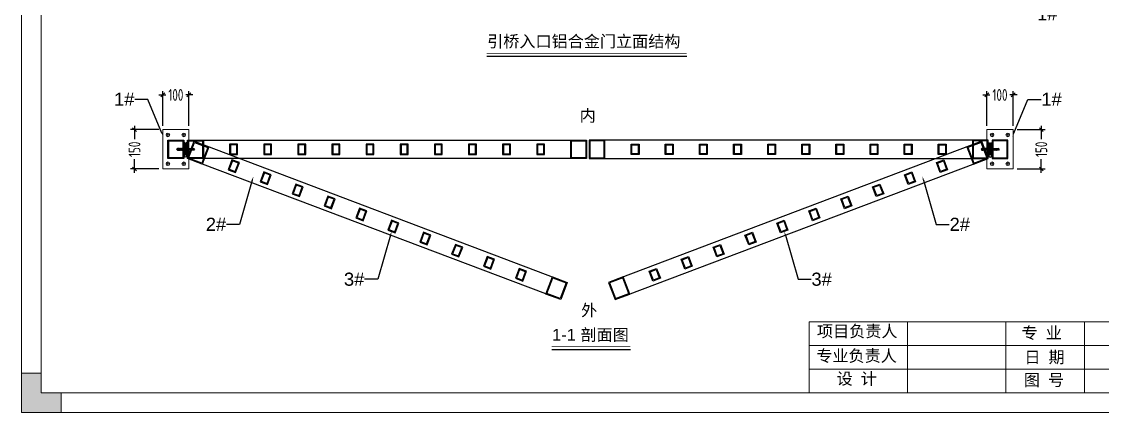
# Model space of a CAD drawing. Header units: millimetres. Extents: x 4 to 2106212, y -117026 to 198097.
# Drawn here: x 2099912 to 2104029, y 185614 to 187104 of the extents above; entities that cross this region are included whole.
import ezdxf
from ezdxf import colors
from ezdxf.entities.mleader import LeaderData, LeaderLine
from ezdxf.math import Vec2, Vec3

# ---------------------------------------------------------------- set-up
doc = ezdxf.new("R2010")
doc.units = ezdxf.units.MM
for name, color, linetype in [('00打印图框', 255, 'Continuous'), ('STEEL', 34, 'Continuous'), ('方管', 100, 'Continuous'), ('标注', 9, 'Continuous'), ('铝通', 4, 'Continuous')]:
    doc.layers.add(name, color=color, linetype=linetype)
for name, color, linetype, lineweight in [('加强板', 140, 'Continuous', 18), ('图框', 7, 'Continuous', 13), ('文本', 3, 'Continuous', 13)]:
    doc.layers.add(name, color=color, linetype=linetype, lineweight=lineweight)
doc.styles.add('Arial', font='arial.ttf')
doc.styles.add('hztxt', font='ros1.shx', dxfattribs={"width": 0.8, "bigfont": 'hztxt.shx'})
doc.styles.get("Standard").update_dxf_attribs({"font": 'arial.ttf'})
doc.dimstyles.new('DIM-15', dxfattribs={"dimscale": 15, "dimtxt": 3, "dimasz": 1, "dimexe": 1, "dimexo": 1, "dimgap": 0.5, "dimtad": 0, "dimdec": 1, "dimrnd": 0.0005, "dimzin": 9, "dimdsep": 46, "dimtxsty": 'hztxt', "dimblk": 'OBLIQUE', "dimcen": 0, "dimdle": 1, "dimclrd": 9, "dimclre": 9, "dimclrt": 2, "dimazin": 2, "dimtfac": 1, "dimtdec": 1, "dimtix": 1, "dimtofl": 0, "dimtmove": 2, "dimatfit": 3, "dimfxl": 1, "dimarcsym": 2})

# ---------------------------------------------------------------- blocks, each defined once
blk = doc.blocks.new('ST6.3x25')
at = {"color": 2, "ltscale": 0.5}
for p, q in [((643664243.9, 352613823.5), (643664261.9, 352613823.5)), ((643664243.9, 352613823.5), (643664243.9, 352613822.4)), ((643664243.9, 352613822.4), (643664261.9, 352613822.4)), ((643664243.9, 352613822.4), (643664249.8, 352613818.6)), ((643664257.4, 352613817.7), (643664248.4, 352613815.8)), ((643664248.4, 352613815.8), (643664249.8, 352613815.5)), ((643664257.4, 352613813.9), (643664248.4, 352613812)), ((643664248.4, 352613812), (643664249.8, 352613811.7)), ((643664257.4, 352613810.1), (643664248.4, 352613808.2)), ((643664248.4, 352613808.2), (643664249.8, 352613807.9)), ((643664257.4, 352613806.3), (643664248.4, 352613804.4)), ((643664248.4, 352613804.4), (643664249.8, 352613804.1)), ((643664257.4, 352613802.4), (643664248.4, 352613800.5)), ((643664248.4, 352613800.5), (643664249.8, 352613800.2)), ((643664257.4, 352613799.8), (643664248.4, 352613797.9)), ((643664248.4, 352613797.9), (643664249.8, 352613797.6)), ((643664249.8, 352613818.6), (643664256.1, 352613818.6)), ((643664249.8, 352613818.6), (643664249.8, 352613817.3)), ((643664249.8, 352613815.5), (643664249.8, 352613813.8)), ((643664249.8, 352613811.7), (643664249.8, 352613809.9)), ((643664249.8, 352613807.9), (643664249.8, 352613806.1)), ((643664249.8, 352613804.1), (643664249.8, 352613802.3)), ((643664249.8, 352613800.2), (643664249.8, 352613798.5)), ((643664249.8, 352613797.6), (643664249.8, 352613793.1)), ((643664249.8, 352613793.1), (643664253.9, 352613797.3)), ((643664252.9, 352613790.1), (643664249.8, 352613793.1)), ((643664254.8, 352613815.3), (643664251.4, 352613814.5)), ((643664254.8, 352613811.4), (643664251.4, 352613810.7)), ((643664254.8, 352613807.6), (643664251.4, 352613806.9)), ((643664254.8, 352613803.8), (643664251.4, 352613803.1)), ((643664254.8, 352613800), (643664251.4, 352613799.2)), ((643664251.6, 352613823.5), (643664251.6, 352613822.4)), ((643664252.9, 352613790.1), (643664256.1, 352613793.1)), ((643664253.6, 352613791), (643664254.9, 352613796.6)), ((643664254.3, 352613823.5), (643664254.3, 352613822.4)), ((643664261.9, 352613822.4), (643664256.1, 352613818.6)), ((643664256.1, 352613818), (643664256.1, 352613818.5)), ((643664256.1, 352613818), (643664257.4, 352613817.7)), ((643664256.1, 352613814.2), (643664256.1, 352613815.5)), ((643664256.1, 352613814.2), (643664257.4, 352613813.9)), ((643664256.1, 352613810.4), (643664256.1, 352613811.7)), ((643664256.1, 352613810.4), (643664257.4, 352613810.1)), ((643664256.1, 352613806.6), (643664256.1, 352613807.9)), ((643664256.1, 352613806.6), (643664257.4, 352613806.3)), ((643664256.1, 352613802.7), (643664256.1, 352613804.1)), ((643664256.1, 352613802.7), (643664257.4, 352613802.4)), ((643664256.1, 352613800.1), (643664256.1, 352613801.4)), ((643664256.1, 352613800.1), (643664257.4, 352613799.8)), ((643664256.1, 352613793.1), (643664256.1, 352613798.3)), ((643664261.9, 352613823.5), (643664261.9, 352613822.4))]:
    blk.add_line(p, q, dxfattribs=at)
blk.add_arc((643664254.3, 352613796.7), 0.675, 346.9335, 129.6111, dxfattribs=at)
blk = doc.blocks.new('HY')
at = {"layer": 'STEEL'}
h = blk.add_hatch(color=3, dxfattribs=at)
h.dxf.hatch_style = 1
h.paths.add_polyline_path([(643664339.7, 352613732.6), (643664319, 352613732.6), (643664323.7, 352613729.6), (643664335.1, 352613729.6, -0.298217)])
h.paths.add_polyline_path([(643664319, 352613732.6), (643664310.3, 352613732.6), (643664305.7, 352613729.6), (643664323.7, 352613729.6)])
h.paths.add_polyline_path([(643664310.3, 352613732.6), (643664289.7, 352613732.6), (643664289.7, 352613729.6), (643664305.7, 352613729.6)])
h.paths.add_polyline_path([(643664305.7, 352613725.6), (643664289.7, 352613725.6), (643664289.7, 352613722.6), (643664310.3, 352613722.6)])
h.paths.add_polyline_path([(643664323.7, 352613725.6), (643664305.7, 352613725.6), (643664310.3, 352613722.6), (643664319, 352613722.6)])
h.paths.add_polyline_path([(643664335.1, 352613725.6), (643664323.7, 352613725.6), (643664319, 352613722.6), (643664339.7, 352613722.6, -0.298217)])
at = {"layer": 'STEEL', "color": 3}
for points in [[(643664339.7, 352613732.6), (643664289.7, 352613732.6), (643664289.7, 352613729.6), (643664335.1, 352613729.6)], [(643664335.1, 352613725.6), (643664289.7, 352613725.6), (643664289.7, 352613722.6), (643664339.7, 352613722.6)]]:
    blk.add_lwpolyline(points, dxfattribs=at)
blk.add_circle((643664339.7, 352613727.6), 5, dxfattribs=at)
at = {"xscale": -1, "rotation": 180}
blk.add_blockref('ST6.3x25', (61.8, 705227552), dxfattribs=at)
blk.add_blockref('ST6.3x25', (61.8, -96.8))
blk = doc.blocks.new('_Oblique')
at = {"color": 0, "linetype": 'ByBlock', "lineweight": -2}
blk.add_line((-0.5, -0.5), (0.5, 0.5), dxfattribs=at)
blk = doc.blocks.new('*D2107')
at = {"layer": 'Defpoints', "color": 0, "transparency": 16777216}
for p in [(2100449.4, 186692.2), (2100341.8, 186542.2), (2100449.4, 186542.2)]:
    blk.add_point(p, dxfattribs=at)
at = {"layer": '标注', "color": 9, "lineweight": -2, "transparency": 16777216}
for p, q in [((2100341.8, 186707.2), (2100341.8, 186655.3)), ((2100434.4, 186692.2), (2100326.8, 186692.2)), ((2100341.8, 186527.2), (2100341.8, 186579.1)), ((2100434.4, 186542.2), (2100326.8, 186542.2))]:
    blk.add_line(p, q, dxfattribs=at)
at = {"layer": '标注', "color": 9, "lineweight": -2, "transparency": 16777216, "xscale": 15, "yscale": 15, "zscale": 15}
for p, rotation in [((2100341.8, 186692.2), 90), ((2100341.8, 186542.2), 270)]:
    blk.add_blockref('_Oblique', p, dxfattribs=dict(at, rotation=rotation))
at = {"layer": '标注', "color": 2, "transparency": 16777216, "insert": (2100341.8, 186617.2), "char_height": 45, "attachment_point": 5, "rotation": 90, "style": 'hztxt'}
blk.add_mtext('150', dxfattribs=at)
blk = doc.blocks.new('*D2111')
at = {"layer": 'Defpoints', "color": 0, "transparency": 16777216}
for p in [(2100549.4, 186824.5), (2100449.4, 186692.2), (2100549.4, 186692.2)]:
    blk.add_point(p, dxfattribs=at)
at = {"layer": '标注', "color": 9, "lineweight": -2, "transparency": 16777216}
for p, q in [((2100434.4, 186824.5), (2100461.3, 186824.5)), ((2100449.4, 186707.2), (2100449.4, 186839.5)), ((2100564.4, 186824.5), (2100537.5, 186824.5)), ((2100549.4, 186707.2), (2100549.4, 186839.5))]:
    blk.add_line(p, q, dxfattribs=at)
at = {"layer": '标注', "color": 9, "lineweight": -2, "transparency": 16777216, "xscale": 15, "yscale": 15, "zscale": 15, "rotation": 180}
blk.add_blockref('_Oblique', (2100449.4, 186824.5), dxfattribs=at)
at = {"layer": '标注', "color": 9, "lineweight": -2, "transparency": 16777216, "xscale": 15, "yscale": 15, "zscale": 15}
blk.add_blockref('_Oblique', (2100549.4, 186824.5), dxfattribs=at)
at = {"layer": '标注', "color": 2, "transparency": 16777216, "insert": (2100499.4, 186824.5), "char_height": 45, "attachment_point": 5, "style": 'hztxt'}
blk.add_mtext('100', dxfattribs=at)
blk = doc.blocks.new('mgfm')
at = {"layer": '方管'}
for points in [[(4214.6, 2092.4), (4214.6, 2052.4), (4244.6, 2052.4), (4244.6, 2092.4), (4214.6, 2092.4)], [(4344.6, 2092.4), (4344.6, 2052.4), (4374.6, 2052.4), (4374.6, 2092.4), (4344.6, 2092.4)], [(4474.6, 2092.4), (4474.6, 2052.4), (4504.6, 2052.4), (4504.6, 2092.4), (4474.6, 2092.4)], [(4604.6, 2092.4), (4604.6, 2052.4), (4634.6, 2052.4), (4634.6, 2092.4), (4604.6, 2092.4)], [(4734.6, 2092.4), (4734.6, 2052.4), (4764.6, 2052.4), (4764.6, 2092.4), (4734.6, 2092.4)], [(4864.6, 2092.4), (4864.6, 2052.4), (4894.6, 2052.4), (4894.6, 2092.4), (4864.6, 2092.4)], [(4994.5, 2092.4), (4994.5, 2052.4), (5024.5, 2052.4), (5024.5, 2092.4), (4994.5, 2092.4)], [(5124.5, 2092.4), (5124.5, 2052.4), (5154.5, 2052.4), (5154.5, 2092.4), (5124.5, 2092.4)], [(5254.5, 2092.4), (5254.5, 2052.4), (5284.5, 2052.4), (5284.5, 2092.4), (5254.5, 2092.4)], [(5384.5, 2092.4), (5384.5, 2052.4), (5414.5, 2052.4), (5414.5, 2092.4), (5384.5, 2092.4)]]:
    blk.add_lwpolyline(points, dxfattribs=at)
for points in [[(4217.6, 2089.4), (4217.6, 2055.4), (4241.6, 2055.4), (4241.6, 2089.4)], [(4347.6, 2089.4), (4347.6, 2055.4), (4371.6, 2055.4), (4371.6, 2089.4)], [(4477.6, 2089.4), (4477.6, 2055.4), (4501.6, 2055.4), (4501.6, 2089.4)], [(4607.6, 2089.4), (4607.6, 2055.4), (4631.6, 2055.4), (4631.6, 2089.4)], [(4737.6, 2089.4), (4737.6, 2055.4), (4761.6, 2055.4), (4761.6, 2089.4)], [(4867.6, 2089.4), (4867.6, 2055.4), (4891.6, 2055.4), (4891.6, 2089.4)], [(4997.5, 2089.4), (4997.5, 2055.4), (5021.5, 2055.4), (5021.5, 2089.4)], [(5127.5, 2089.4), (5127.5, 2055.4), (5151.5, 2055.4), (5151.5, 2089.4)], [(5257.5, 2089.4), (5257.5, 2055.4), (5281.5, 2055.4), (5281.5, 2089.4)], [(5387.5, 2089.4), (5387.5, 2055.4), (5411.5, 2055.4), (5411.5, 2089.4)]]:
    blk.add_lwpolyline(points, close=True, dxfattribs=at)
at = {"layer": '铝通'}
for points in [[(4114.6, 2107.4), (4114.6, 2037.4), (4054.6, 2037.4), (4054.6, 2107.4)], [(4054.6, 2107.4), (5574.5, 2107.4), (5574.5, 2037.4), (4054.6, 2037.4)], [(4111.6, 2104.4), (4111.6, 2040.4), (4057.6, 2040.4), (4057.6, 2104.4)], [(5574.5, 2107.4), (5574.5, 2037.4), (5514.5, 2037.4), (5514.5, 2107.4)], [(5571.5, 2104.4), (5571.5, 2040.4), (5517.5, 2040.4), (5517.5, 2104.4)]]:
    blk.add_lwpolyline(points, close=True, dxfattribs=at)
blk = doc.blocks.new('*U2082')
blk.add_blockref('mgfm', (-4587, -1892.1, 0))
blk = doc.blocks.new('*U2083')
at = {"color": 0, "linetype": 'ByBlock', "lineweight": -2, "transparency": 16777216}
blk.add_blockref('*U2082', (0, 0), dxfattribs=at)
blk = doc.blocks.new('GW-TK')
at = {"layer": '图框', "linetype": 'Continuous', "lineweight": 0}
h = blk.add_hatch(color=256, dxfattribs=at)
h.dxf.hatch_style = 1
h.paths.add_polyline_path([(927193.56, 464418.01), (927193.56, 464423.01), (927188.55, 464423.01), (927188.55, 464428.01), (927183.55, 464428.01), (927183.55, 464418.01)])
at = {"layer": '图框', "linetype": 'Continuous'}
for p, q in [((927383.55, 464441.02), (927383.55, 464423.01)), ((927408.55, 464441.02), (927408.55, 464423.01)), ((927433.55, 464441.02), (927433.55, 464423.01)), ((927453.55, 464441.02), (927453.55, 464423.01)), ((927383.55, 464435.01), (927523.55, 464435.01)), ((927451.56, 464429.01), (927383.55, 464429.01)), ((927383.55, 464429.01), (927598.55, 464429.01))]:
    blk.add_line(p, q, dxfattribs=at)
at = {"layer": '图框'}
for points in [[(927183.55, 464715.01), (927603.55, 464715.01), (927603.55, 464418.01), (927183.55, 464418.01)], [(927188.55, 464710.01), (927598.55, 464710.01), (927598.55, 464423.01), (927188.55, 464423.01)]]:
    blk.add_lwpolyline(points, close=True, dxfattribs=at)
at = {"layer": '图框', "linetype": 'Continuous'}
blk.add_lwpolyline([(927383.55, 464441.02), (927598.55, 464441.02)], dxfattribs=at)
at = {"layer": '图框', "linetype": 'Continuous', "lineweight": 0}
blk.add_lwpolyline([(927188.55, 464428.01), (927188.55, 464423.01), (927193.56, 464423.01), (927193.56, 464418.01), (927183.55, 464418.01), (927183.55, 464428.01)], close=True, dxfattribs=at)
at = {"layer": '图框', "linetype": 'Continuous', "char_height": 3, "attachment_point": 1}
for s, width, heights, insert in [('{\\fSimSun|b0|i0|c134|p2;项目负责人}', 26.0225, [0], (927385.56, 464440.15)), ('{\\fSimSun|b0|i0|c134|p2;专 业}', 12.8345, [0], (927437.53, 464439.73)), ('{\\fSimSun|b0|i0|c134|p2;专业负责人}', 24.6361, [2.04], (927385.39, 464433.9)), ('{\\fSimSun|b0|i0|c134|p2;日 期}', 11.224, [0], (927438.25, 464433.55)), ('{\\fSimSun|b0|i0|c134|p2;设 计}', 16.2353, [0], (927390.55, 464428.09)), ('{\\fSimSun|b0|i0|c134|p2;图 号}', 23.6261, [0], (927438.11, 464427.75))]:
    blk.add_mtext_dynamic_manual_height_columns(s, width=width, gutter_width=17.5, heights=heights, dxfattribs=dict(at, insert=insert))
blk = doc.blocks.new('底板')
at = {"layer": '加强板'}
blk.add_lwpolyline([(2100585.2, 186929.7), (2100685.2, 186929.7), (2100685.2, 186779.7), (2100585.2, 186779.7)], close=True, dxfattribs=at)
for points in [[(2100599.6, 186909.7), (2100610.8, 186909.7)], [(2100605.2, 186915.3), (2100605.2, 186904.1)], [(2100659.6, 186909.7), (2100670.8, 186909.7)], [(2100665.2, 186915.3), (2100665.2, 186904.1)], [(2100599.6, 186799.7), (2100610.8, 186799.7)], [(2100605.2, 186794.1), (2100605.2, 186805.3)], [(2100659.6, 186799.7), (2100670.8, 186799.7)], [(2100665.2, 186794.1), (2100665.2, 186805.3)]]:
    blk.add_lwpolyline(points, dxfattribs=at)
for centre in [(2100605.2, 186909.7), (2100665.2, 186909.7), (2100605.2, 186799.7), (2100665.2, 186799.7)]:
    blk.add_circle(centre, 7, dxfattribs=at)
at = {"layer": '铝通'}
for points in [[(2100665.2, 186889.7), (2100665.2, 186819.7), (2100605.2, 186819.7), (2100605.2, 186889.7)], [(2100662.2, 186886.7), (2100662.2, 186822.7), (2100608.2, 186822.7), (2100608.2, 186886.7)]]:
    blk.add_lwpolyline(points, close=True, dxfattribs=at)
blk = doc.blocks.new('*U2193')
at = {"layer": '方管', "color": 252}
blk.add_lwpolyline([(-15, 20), (-15, -20), (15, -20), (15, 20), (-15, 20)], dxfattribs=at)
blk.add_lwpolyline([(-12, 17), (-12, -17), (12, -17), (12, 17)], close=True, dxfattribs=at)
blk = doc.blocks.new('*U2194')
at = {"color": 0, "linetype": 'ByBlock', "lineweight": -2, "transparency": 16777216}
for p in [(0, 0), (130, 0), (260, 0), (390, 0), (520, 0), (650, 0), (780, 0), (910, 0), (1040, 0), (1170, 0)]:
    blk.add_blockref('*U2193', p, dxfattribs=at)
blk = doc.blocks.new('*U2191')
at = {"layer": '铝通', "color": 252}
for points in [[(-700, 35), (-700, -35), (-760, -35), (-760, 35)], [(-760, 35), (760, 35), (760, -35), (-760, -35)], [(-703, 32), (-703, -32), (-757, -32), (-757, 32)], [(760, 35), (760, -35), (700, -35), (700, 35)], [(757, 32), (757, -32), (703, -32), (703, 32)]]:
    blk.add_lwpolyline(points, close=True, dxfattribs=at)
blk.add_blockref('*U2194', (-585, 0))
blk = doc.blocks.new('*U2192')
at = {"color": 0, "linetype": 'ByBlock', "lineweight": -2, "transparency": 16777216}
blk.add_blockref('*U2191', (0, 0), dxfattribs=at)
blk = doc.blocks.new('*D2201')
at = {"layer": 'Defpoints', "color": 0, "transparency": 16777216}
for p in [(2103689.2, 186692.2), (2103689.2, 186542.2), (2103796.8, 186542.2)]:
    blk.add_point(p, dxfattribs=at)
at = {"layer": '标注', "color": 9, "lineweight": -2, "transparency": 16777216}
for p, q in [((2103796.8, 186707.2), (2103796.8, 186655.3)), ((2103704.2, 186692.2), (2103811.8, 186692.2)), ((2103796.8, 186527.2), (2103796.8, 186579.1)), ((2103704.2, 186542.2), (2103811.8, 186542.2))]:
    blk.add_line(p, q, dxfattribs=at)
at = {"layer": '标注', "color": 9, "lineweight": -2, "transparency": 16777216, "xscale": 15, "yscale": 15, "zscale": 15}
for p, rotation in [((2103796.8, 186692.2), 90), ((2103796.8, 186542.2), 270)]:
    blk.add_blockref('_Oblique', p, dxfattribs=dict(at, rotation=rotation))
at = {"layer": '标注', "color": 2, "transparency": 16777216, "insert": (2103796.8, 186617.2), "char_height": 45, "attachment_point": 5, "rotation": 90, "style": 'hztxt'}
blk.add_mtext('150', dxfattribs=at)
blk = doc.blocks.new('*D2202')
at = {"layer": 'Defpoints', "color": 0, "transparency": 16777216}
for p in [(2103589.2, 186824.5), (2103589.2, 186692.2), (2103689.2, 186692.2)]:
    blk.add_point(p, dxfattribs=at)
at = {"layer": '标注', "color": 9, "lineweight": -2, "transparency": 16777216}
for p, q in [((2103574.2, 186824.5), (2103601.1, 186824.5)), ((2103589.2, 186707.2), (2103589.2, 186839.5)), ((2103704.2, 186824.5), (2103677.3, 186824.5)), ((2103689.2, 186707.2), (2103689.2, 186839.5))]:
    blk.add_line(p, q, dxfattribs=at)
at = {"layer": '标注', "color": 9, "lineweight": -2, "transparency": 16777216, "xscale": 15, "yscale": 15, "zscale": 15, "rotation": 180}
blk.add_blockref('_Oblique', (2103589.2, 186824.5), dxfattribs=at)
at = {"layer": '标注', "color": 9, "lineweight": -2, "transparency": 16777216, "xscale": 15, "yscale": 15, "zscale": 15}
blk.add_blockref('_Oblique', (2103689.2, 186824.5), dxfattribs=at)
at = {"layer": '标注', "color": 2, "transparency": 16777216, "insert": (2103639.2, 186824.5), "char_height": 45, "attachment_point": 5, "style": 'hztxt'}
blk.add_mtext('100', dxfattribs=at)
blk = doc.blocks.new('*U2197')
blk.add_blockref('mgfm', (-4587, -1892.1, 0))
blk = doc.blocks.new('*U2198')
at = {"color": 0, "linetype": 'ByBlock', "lineweight": -2, "transparency": 16777216}
blk.add_blockref('*U2197', (0, 0), dxfattribs=at)
blk = doc.blocks.new('*U2199')
at = {"layer": '方管', "color": 252}
blk.add_lwpolyline([(-15, 20), (-15, -20), (15, -20), (15, 20), (-15, 20)], dxfattribs=at)
blk.add_lwpolyline([(-12, 17), (-12, -17), (12, -17), (12, 17)], close=True, dxfattribs=at)
blk = doc.blocks.new('*U2200')
at = {"color": 0, "linetype": 'ByBlock', "lineweight": -2, "transparency": 16777216}
for p in [(0, 0), (130, 0), (260, 0), (390, 0), (520, 0), (650, 0), (780, 0), (910, 0), (1040, 0), (1170, 0)]:
    blk.add_blockref('*U2199', p, dxfattribs=at)
blk = doc.blocks.new('*U2195')
at = {"layer": '铝通', "color": 252}
for points in [[(-700, 35), (-700, -35), (-760, -35), (-760, 35)], [(-760, 35), (760, 35), (760, -35), (-760, -35)], [(-703, 32), (-703, -32), (-757, -32), (-757, 32)], [(760, 35), (760, -35), (700, -35), (700, 35)], [(757, 32), (757, -32), (703, -32), (703, 32)]]:
    blk.add_lwpolyline(points, close=True, dxfattribs=at)
blk.add_blockref('*U2200', (-585, 0))
blk = doc.blocks.new('*U2196')
at = {"color": 0, "linetype": 'ByBlock', "lineweight": -2, "transparency": 16777216}
blk.add_blockref('*U2195', (0, 0), dxfattribs=at)

msp = doc.modelspace()

# ---------------------------------------------------------------- linework, layer by layer
at = {"const_width": 3}
for points in [[(2101684.0186, 186983.1251), (2102446.1016, 186983.1251)], [(2101931.717, 185865.1703), (2102231.5964, 185865.1703)]]:
    msp.add_lwpolyline(points, dxfattribs=at)
for points in [[(2101684.0186, 186971.8042), (2102446.1016, 186971.8042)], [(2101931.717, 185853.8495), (2102231.5964, 185853.8495)]]:
    msp.add_lwpolyline(points)

# ---------------------------------------------------------------- block references
for name, p in [('底板', (-135.7928, -237.4667)), ('*U2192', (2101304.2981, 186617.2228))]:
    msp.add_blockref(name, p)
at = {"xscale": -1}
for name, p in [('*U2196', (2102834.2981, 186617.2228)), ('底板', (4204274.389, -237.4667))]:
    msp.add_blockref(name, p, dxfattribs=at)
for name, p, rotation in [('HY', (-350513190.8038, 643850931.8789), 270), ('*U2083', (2100990.6896, 186257.8235, 0.0003), 339.2624681897113)]:
    msp.add_blockref(name, p, dxfattribs=dict(rotation=rotation))
for name, p, rotation in [('*U2198', (2103147.9066, 186257.8235, 0.0003), 20.73753181028865), ('HY', (354717329.4, 643850931.8789), 90)]:
    msp.add_blockref(name, p, dxfattribs=dict(at, rotation=rotation))
at = {"layer": '文本', "xscale": 15, "yscale": 15, "zscale": 15}
msp.add_blockref('GW-TK', (-11807841.4482, -6780655.9901), dxfattribs=at)

# ---------------------------------------------------------------- texts
at = {"layer": '00打印图框', "color": 6, "style": 'Arial'}
for s, p in [('引桥入口铝合金门立面结构', (2101685.4438, 187006.4331)), ('1-1 剖面图', (2101932.7644, 185887.5785))]:
    msp.add_text(s, height=45, dxfattribs=at).set_placement(p)
at = {"layer": '文本', "color": 0, "linetype": 'ByBlock', "style": 'Arial'}
for s, p in [('内', (2102037.8115, 186723.2444)), ('外', (2102043.797, 185981.1021))]:
    msp.add_text(s, height=45, dxfattribs=at).set_placement(p)

# ---------------------------------------------------------------- dimensions: what is measured, and where the dimension line sits
at = {"layer": '标注'}
dim = msp.add_linear_dim(base=(2100549.3982, 186824.5265), p1=(2100449.3982, 186692.2228), p2=(2100549.3982, 186692.2228), dimstyle='DIM-15', dxfattribs=at)
dim.commit()
dim.dimension.update_dxf_attribs({"geometry": '*D2111', "text_midpoint": (2100499.3982, 186824.5265)})
for base, p1, p2, angle, picture, middle in [((2103589.198, 186824.5265), (2103689.198, 186692.2228), (2103589.198, 186692.2228), 180, '*D2202', (2103639.198, 186824.5265)), ((2100341.815, 186542.2228), (2100449.3982, 186692.2228), (2100449.3982, 186542.2228), 90, '*D2107', (2100341.815, 186617.2228)), ((2103796.7811, 186542.2228), (2103689.198, 186692.2228), (2103689.198, 186542.2228), 90, '*D2201', (2103796.7811, 186617.2228))]:
    dim = msp.add_linear_dim(base=base, p1=p1, p2=p2, angle=angle, dimstyle='DIM-15', dxfattribs=at)
    dim.commit()
    dim.dimension.update_dxf_attribs({"geometry": picture, "text_midpoint": middle})

# ---------------------------------------------------------------- leaders
at = {"layer": '标注', "color": 6}
ml = msp.add_multileader_mtext('Standard', dxfattribs=at)
ml.set_content('1#', color=6, style='Arial')
ml.set_leader_properties(color=9)
ml.build(insert=Vec2(0, 0))
ml.multileader.update_dxf_attribs({"dogleg_length": 50, "arrow_head_size": 15})
ctx = ml.context
ctx.base_point, ctx.char_height, ctx.arrow_head_size, ctx.landing_gap_size, ctx.plane_origin = Vec3(2103788.2899, 187133.7923), 50, 15, 1, Vec3(2102546.0127, 187126.0522)
ctx.text_align_type = 2
notes = []
notes.append((ctx, [(1, (1, 1, 0), (2103738.2899, 187133.7923), (1, 0), 50, [(0, [(2103654.1926, 187279.3948)], 0, [])])]))
ctx.mtext.insert, ctx.mtext.alignment, ctx.mtext.flow_direction = Vec3(2103858.4918, 187159.2186), 3, 5
ml = msp.add_multileader_mtext('Standard', dxfattribs=at)
ml.set_content('1#', color=6, style='Arial')
ml.set_leader_properties(color=9)
ml.build(insert=Vec2(0, 0))
ml.multileader.update_dxf_attribs({"dogleg_length": 50, "arrow_head_size": 15})
ctx = ml.context
ctx.base_point, ctx.char_height, ctx.arrow_head_size, ctx.landing_gap_size, ctx.plane_origin = Vec3(2100271.5018, 186807.657), 50, 15, 1, Vec3(2100941.3526, 186597.4747)
ctx.text_align_type = 2
notes.append((ctx, [(1, (1, 1, 0), (2100392.7037, 186807.657), (-1, 0), 50, [(0, [(2100452.38, 186665.1962)], 0, [])])]))
ctx.mtext.insert, ctx.mtext.alignment, ctx.mtext.flow_direction = Vec3(2100341.7037, 186833.0833), 3, 5
ml = msp.add_multileader_mtext('Standard', dxfattribs=at)
ml.set_content('1#', color=6, style='Arial')
ml.set_leader_properties(color=9)
ml.build(insert=Vec2(0, 0))
ml.multileader.update_dxf_attribs({"dogleg_length": 50, "arrow_head_size": 15})
ctx = ml.context
ctx.base_point, ctx.char_height, ctx.arrow_head_size, ctx.landing_gap_size, ctx.plane_origin = Vec3(2103795.8925, 186807.657), 50, 15, 1, Vec3(2103197.2436, 186597.4747)
notes.append((ctx, [(1, (1, 1, 0), (2103745.8925, 186807.657), (1, 0), 50, [(0, [(2103686.2162, 186665.1962)], 0, [])])]))
ctx.mtext.insert, ctx.mtext.flow_direction = Vec3(2103796.8925, 186833.0833), 5
ml = msp.add_multileader_mtext('Standard', dxfattribs=at)
ml.set_content('2#', color=6, style='Arial')
ml.set_leader_properties(color=9)
ml.build(insert=Vec2(0, 0))
ml.multileader.update_dxf_attribs({"dogleg_length": 50, "arrow_head_size": 15})
ctx = ml.context
ctx.base_point, ctx.char_height, ctx.arrow_head_size, ctx.landing_gap_size, ctx.plane_origin = Vec3(2100615.5595, 186330.8483), 50, 15, 1, Vec3(2101290.9696, 186120.666)
ctx.text_align_type = 2
notes.append((ctx, [(1, (1, 1, 0), (2100742.3207, 186330.8483), (-1, 0), 50, [(0, [(2100794.8118, 186513.4074)], 0, [])])]))
ctx.mtext.insert, ctx.mtext.alignment, ctx.mtext.flow_direction = Vec3(2100691.3207, 186356.2746), 3, 5
ml = msp.add_multileader_mtext('Standard', dxfattribs=at)
ml.set_content('2#', color=6, style='Arial')
ml.set_leader_properties(color=9)
ml.build(insert=Vec2(0, 0))
ml.multileader.update_dxf_attribs({"dogleg_length": 50, "arrow_head_size": 15})
ctx = ml.context
ctx.base_point, ctx.char_height, ctx.arrow_head_size, ctx.landing_gap_size, ctx.plane_origin = Vec3(2103446.2754, 186330.8483), 50, 15, 1, Vec3(2102847.6266, 186120.666)
notes.append((ctx, [(1, (1, 1, 0), (2103396.2754, 186330.8483), (1, 0), 50, [(0, [(2103343.7844, 186513.4074)], 0, [])])]))
ctx.mtext.insert, ctx.mtext.flow_direction = Vec3(2103447.2754, 186356.2746), 5
ml = msp.add_multileader_mtext('Standard', dxfattribs=at)
ml.set_content('3#', color=6, style='Arial')
ml.set_leader_properties(color=9)
ml.build(insert=Vec2(0, 0))
ml.multileader.update_dxf_attribs({"dogleg_length": 50, "arrow_head_size": 15})
ctx = ml.context
ctx.base_point, ctx.char_height, ctx.arrow_head_size, ctx.landing_gap_size, ctx.plane_origin = Vec3(2101142.7039, 186121.5829), 50, 15, 1, Vec3(2101817.2273, 185911.4006)
ctx.text_align_type = 2
notes.append((ctx, [(1, (1, 1, 0), (2101268.5784, 186121.5829), (-1, 0), 50, [(0, [(2101321.0694, 186304.142)], 0, [])])]))
ctx.mtext.insert, ctx.mtext.alignment, ctx.mtext.flow_direction = Vec3(2101217.5784, 186147.0262), 3, 5
ml = msp.add_multileader_mtext('Standard', dxfattribs=at)
ml.set_content('3#', color=6, style='Arial')
ml.set_leader_properties(color=9)
ml.build(insert=Vec2(0, 0))
ml.multileader.update_dxf_attribs({"dogleg_length": 50, "arrow_head_size": 15})
ctx = ml.context
ctx.base_point, ctx.char_height, ctx.arrow_head_size, ctx.landing_gap_size, ctx.plane_origin = Vec3(2102920.0178, 186121.5829), 50, 15, 1, Vec3(2102321.3689, 185911.4006)
notes.append((ctx, [(1, (1, 1, 0), (2102870.0178, 186121.5829), (1, 0), 50, [(0, [(2102817.5268, 186304.142)], 0, [])])]))
ctx.mtext.insert, ctx.mtext.flow_direction = Vec3(2102921.0178, 186147.0262), 5
for ctx, leaders in notes:
    for number, flags, end, landing, length, lines in leaders:
        leader = LeaderData()
        leader.index, (leader.has_last_leader_line, leader.has_dogleg_vector, leader.attachment_direction) = number, flags
        leader.last_leader_point, leader.dogleg_vector, leader.dogleg_length = Vec3(end), Vec3(landing), length
        for number, points, colour, breaks in lines:
            line = LeaderLine()
            line.index, line.vertices, line.color, line.breaks = number, Vec3.list(points), colors.encode_raw_color(colour), breaks
            leader.lines.append(line)
        ctx.leaders.append(leader)

doc.saveas('drawing.dxf')
